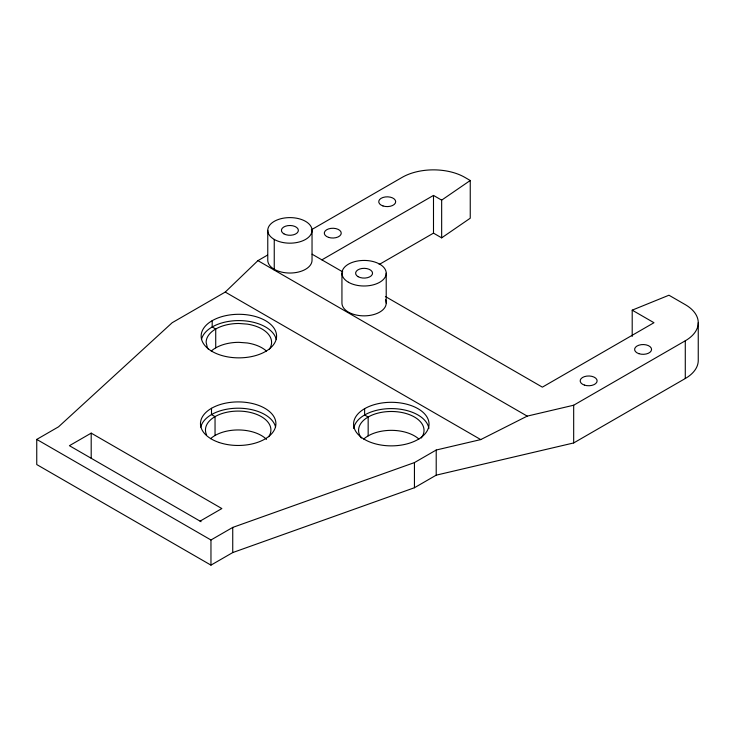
<?xml version="1.0" encoding="UTF-8"?>
<svg xmlns="http://www.w3.org/2000/svg" width="735" height="735" viewBox="0 0 735 735"><rect width="100%" height="100%" fill="white"/><g stroke="black" fill="none" stroke-linecap="round" stroke-linejoin="round"><path stroke-width="1.1" d="M698.25 322.72L698.25 360.435A44.275 25.56 0 0 1 685.286 378.516L573.677 442.948L436.213 475.159L414.439 487.737L232.738 552.564L210.963 565.132L36.75 464.557L36.75 439.411L58.524 426.833L172.174 322.72L225.25 292.071L257.921 260.64L267.522 255.1M379.168 264.499L433.494 233.142L441.661 237.855L441.661 200.141L470.244 180.498L464.796 177.346A44.275 25.56 0 0 0 402.192 177.346L311.328 229.807M441.661 237.855L470.244 218.212L470.244 180.498M273.567 269.681L274.247 269.286L274.247 239.426A22.133 12.78 0 0 1 284.169 218.047A22.133 12.78 0 0 1 311.282 233.693A22.133 12.78 0 0 1 274.247 239.426M321.884 259.859L433.494 195.427L441.661 200.141M200.076 521.133L221.851 508.556L91.195 433.126L69.412 445.695L201.068 521.703M36.75 439.411L210.963 539.986L232.738 527.418L414.439 462.591L436.213 450.022L480.745 439.585L527.216 416.12L573.677 405.224L685.286 340.792A44.275 25.56 0 0 0 685.286 304.648L668.951 295.222L632.201 310.152L632.201 336.437M632.201 310.152L653.975 322.72L542.375 387.152L385.379 296.517M312.109 254.209L342.721 271.886M257.921 260.64L527.216 416.12M225.25 292.071L480.745 439.585M685.286 340.792L685.286 378.516M573.677 405.224L573.677 442.948M436.213 450.022L436.213 475.159M433.494 195.427L433.494 233.142M414.439 462.591L414.439 487.737M386.215 273.218L386.215 303.077M368.161 435.873L368.161 417.011L364.624 414.972L364.624 408.688M341.94 273.218L341.94 303.077A22.133 12.78 0 0 0 366.967 315.747A22.133 12.78 0 0 0 385.462 299.77M312.035 230.386L312.035 260.254A22.133 12.78 0 0 1 289.902 273.034A22.133 12.78 0 0 1 267.77 260.254L267.77 230.386M232.738 527.418L232.738 552.564M215.722 347.866L215.722 329.004L212.185 326.965L212.185 320.68M215.043 435.478L215.043 416.626L211.505 414.577L211.505 408.292M210.963 539.986L210.963 565.132M91.195 433.126L91.195 458.272M210.577 438.694A32.726 18.889 0 0 1 266.52 439.392M206.581 434.872A32.726 18.889 0 0 1 239.895 411.113A32.726 18.889 0 0 1 268.734 436.746M200.784 427.136A37.724 21.784 0 0 1 238.186 408.201A37.724 21.784 0 0 1 275.588 427.136M211.257 351.082A32.726 18.889 0 0 1 238.866 342.335L247.337 342.979A32.726 18.889 0 0 1 266.465 351.082M269.414 349.134A32.726 18.889 0 0 0 247.337 324.117L238.866 323.473A32.726 18.889 0 0 0 206.14 342.363L207.261 347.251A32.726 18.889 0 0 0 208.317 349.134M363.696 439.089A32.726 18.889 0 0 1 418.904 439.089M361.409 438.06A32.726 18.889 0 0 1 391.296 411.481A32.726 18.889 0 0 1 421.192 438.06M201.463 339.524A37.724 21.784 0 0 1 238.866 320.589A37.724 21.784 0 0 1 276.268 339.524M353.719 428.477A37.724 21.784 0 0 1 391.296 408.596A37.724 21.784 0 0 1 428.882 428.477M212.185 351.477A37.724 21.784 0 0 0 275.303 341.72A37.724 21.784 0 0 0 229.1 315.039A37.724 21.784 0 0 0 212.185 351.477M364.624 439.484A37.724 21.784 0 0 0 427.742 429.727A37.724 21.784 0 0 0 381.538 403.046A37.724 21.784 0 0 0 364.624 439.484M219.324 442.553A37.724 21.784 0 0 0 275.91 423.691A37.724 21.784 0 0 0 219.324 404.829A37.724 21.784 0 0 0 219.324 442.553M382.981 205.947A8.471 4.888 0 0 0 395.687 201.712A8.471 4.888 0 0 0 382.981 197.476A8.471 4.888 0 0 0 382.981 205.947M328.545 237.377A8.471 4.888 0 0 0 341.242 233.142A8.471 4.888 0 0 0 328.545 228.907A8.471 4.888 0 0 0 328.545 237.377M638.853 353.673A8.471 4.888 0 0 0 651.559 349.437A8.471 4.888 0 0 0 638.853 345.202A8.471 4.888 0 0 0 638.853 353.673M584.417 385.103A8.471 4.888 0 0 0 597.123 380.868A8.471 4.888 0 0 0 584.417 376.632A8.471 4.888 0 0 0 584.417 385.103M283.912 233.849A8.471 4.888 0 0 0 298.079 231.654A8.471 4.888 0 0 0 287.707 225.663A8.471 4.888 0 0 0 283.912 233.849M358.092 276.672A8.471 4.888 0 0 0 372.259 274.477A8.471 4.888 0 0 0 361.886 268.495A8.471 4.888 0 0 0 358.092 276.672M348.427 282.249A22.133 12.78 0 0 0 385.462 276.525A22.133 12.78 0 0 0 358.349 260.87A22.133 12.78 0 0 0 348.427 282.249"/></g></svg>
